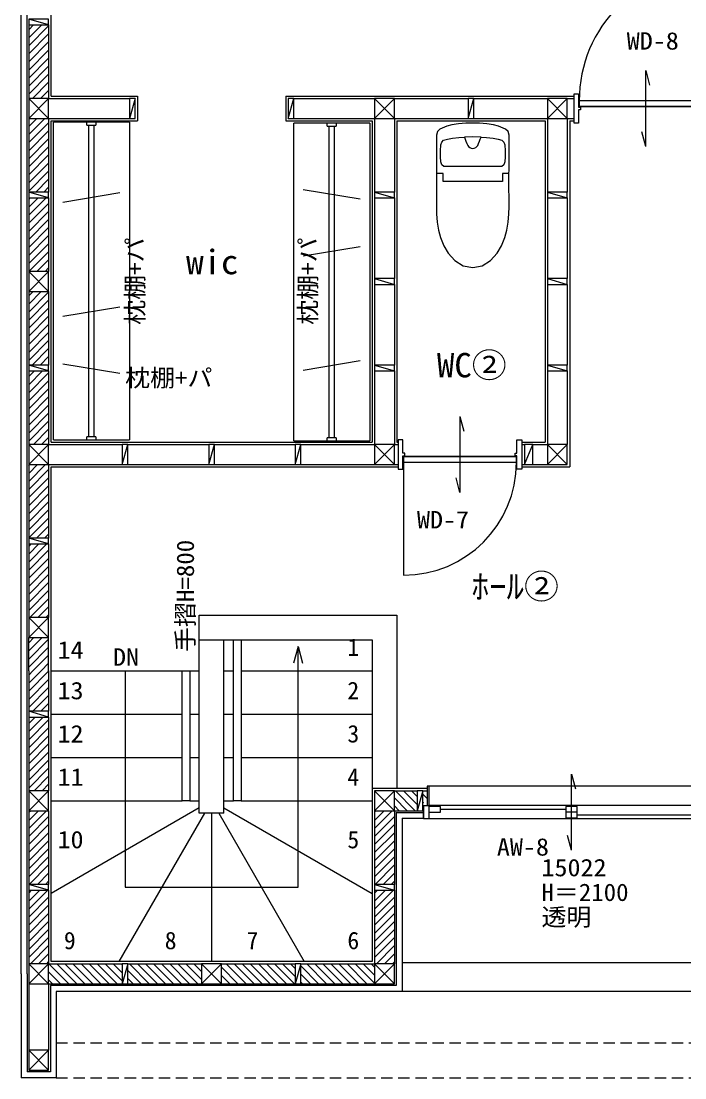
# Model space of a CAD drawing. Units: millimetres at full size, sheet at 1:50. Extents: x 238 to 8409, y -4009 to 4872.
# Drawn here: x 238 to 3732, y -4009 to 1548 of the extents above; entities that cross this region are included whole.
import ezdxf
from ezdxf.enums import TextEntityAlignment as Align

# ---------------------------------------------------------------- set-up
doc = ezdxf.new("R2010")
doc.units = ezdxf.units.MM
doc.header["$LTSCALE"] = 50
doc.linetypes.add('DASHED1', pattern=[1.8, 1.2, -0.6])
for name, color, linetype, lineweight in [('0-2_柱', 3, 'Continuous', 20), ('0-3_仕上', 3, 'Continuous', 20), ('0-4_下地', 2, 'Continuous', 5), ('0-5_建具', 3, 'Continuous', 20), ('0-6_住設', 2, 'Continuous', 5), ('0-8_造作', 4, 'Continuous', 5), ('0-9_寸法', 5, 'Continuous', 5), ('0-B_ハッチ', 1, 'Continuous', 9), ('0-F_補助線', 4, 'Continuous', 5)]:
    doc.layers.add(name, color=color, linetype=linetype, lineweight=lineweight)
doc.styles.add('ＭＳ ゴシック', font='')
doc.styles.get('ＭＳ ゴシック').set_extended_font_data('MS Gothic')

msp = doc.modelspace()

# ---------------------------------------------------------------- linework, layer by layer
at = {"layer": '0-2_柱'}
for points in [[(278.04, 1140.97), (278.04, 1035.97), (383.04, 1035.97), (383.04, 1140.97)], [(2098.04, 1140.97), (2098.04, 1035.97), (2203.04, 1035.97), (2203.04, 1140.97)], [(3008.04, 1140.97), (3008.04, 1035.97), (3113.04, 1035.97), (3113.04, 1140.97)], [(278.04, 125.97), (383.04, 125.97), (383.04, 230.97), (278.04, 230.97)], [(278.04, -679.03), (278.04, -784.03), (383.04, -784.03), (383.04, -679.03)], [(2098.04, -679.03), (2098.04, -784.03), (2203.04, -784.03), (2203.04, -679.03)], [(3008.04, -679.03), (3008.04, -784.03), (3113.04, -784.03), (3113.04, -679.03)], [(278.04, -1589.03), (278.04, -1694.03), (383.04, -1694.03), (383.04, -1589.03)], [(383.04, -2499.03), (278.04, -2499.03), (278.04, -2604.03), (383.04, -2604.03)], [(2098.04, -2499.03), (2098.04, -2604.03), (2203.04, -2604.03), (2203.04, -2499.03)], [(278.04, -3409.03), (278.04, -3514.03), (383.04, -3514.03), (383.04, -3409.03)], [(1293.04, -3514.03), (1293.04, -3409.03), (1188.04, -3409.03), (1188.04, -3514.03)], [(2098.04, -3409.03), (2098.04, -3514.03), (2203.04, -3514.03), (2203.04, -3409.03)], [(278.04, -3864.03), (278.04, -3969.03), (383.04, -3969.03), (383.04, -3864.03)]]:
    msp.add_lwpolyline(points, close=True, dxfattribs=at)
at = {"layer": '0-3_仕上'}
for p, q in [((238.04, 1088.47), (238.04, 1998.47)), ((395.54, 1153.47), (395.54, 1998.47)), ((395.54, 1153.47), (850.54, 1153.47)), ((850.54, 1153.47), (850.54, 1023.47)), ((1630.54, 1153.47), (2150.54, 1153.47)), ((1630.54, 1153.47), (1630.54, 1023.47)), ((2150.54, 1153.47), (3060.54, 1153.47)), ((3060.54, 1153.47), (3148.54, 1153.47)), ((238.04, 178.47), (238.04, 1088.47)), ((395.54, 1023.47), (850.54, 1023.47)), ((395.54, 178.47), (395.54, 1023.47)), ((1630.54, 1023.47), (2085.54, 1023.47)), ((2085.54, 1023.47), (2085.54, -666.53)), ((2215.54, 1023.47), (2995.54, 1023.47)), ((2215.54, 1023.47), (2215.54, -666.53)), ((2995.54, 1023.47), (2995.54, -666.53)), ((3125.54, 1023.47), (3148.54, 1023.47)), ((3125.54, 1023.47), (3125.54, -796.53)), ((238.04, -731.53), (238.04, 178.47)), ((395.54, -666.53), (395.54, 178.47)), ((395.54, -666.53), (2085.54, -666.53)), ((2215.54, -666.53), (2223.04, -666.53)), ((2873.04, -666.53), (2995.54, -666.53)), ((238.04, -1641.53), (238.04, -731.53)), ((395.54, -796.53), (2150.54, -796.53)), ((395.54, -1641.53), (395.54, -796.53)), ((2150.54, -796.53), (2223.04, -796.53)), ((2873.04, -796.53), (3125.54, -796.53)), ((238.04, -1869.03), (238.04, -1641.53)), ((395.54, -1869.03), (395.54, -1641.53)), ((238.04, -2551.53), (238.04, -1869.03)), ((395.54, -2551.53), (395.54, -1869.03)), ((2085.54, -2486.53), (2085.54, -3396.53)), ((2085.54, -2486.53), (2375.54, -2486.53)), ((238.04, -3461.53), (238.04, -2551.53)), ((395.54, -3396.53), (395.54, -2551.53)), ((2243.04, -2644.03), (2243.04, -3554.03)), ((2243.04, -2644.03), (2355.54, -2644.03)), ((1240.54, -3396.53), (395.54, -3396.53)), ((2085.54, -3396.53), (1240.54, -3396.53)), ((238.04, -3461.53), (238.04, -4009.03)), ((423.04, -3554.03), (423.04, -4009.03)), ((1240.54, -3554.03), (423.04, -3554.03)), ((2243.04, -3554.03), (1240.54, -3554.03)), ((423.04, -4009.03), (238.04, -4009.03))]:
    msp.add_line(p, q, dxfattribs=at)
at = {"layer": '0-3_仕上', "color": 4, "lineweight": 5}
for p, q in [((1175.54, -1576.53), (2215.54, -1576.53)), ((1175.54, -1706.53), (1175.54, -1576.53)), ((2215.54, -1576.53), (2215.54, -2486.53)), ((1175.54, -1706.53), (2085.54, -1706.53)), ((2085.54, -1706.53), (2085.54, -2486.53)), ((1305.54, -2616.53), (1175.54, -2616.53))]:
    msp.add_line(p, q, dxfattribs=at)
at = {"layer": '0-3_仕上', "color": 2, "lineweight": 5}
for p, q in [((395.54, -1869.53), (1085.54, -1869.53)), ((1125.54, -1869.53), (1175.54, -1869.53)), ((1305.54, -1869.03), (1355.54, -1869.03)), ((1395.54, -1869.03), (2085.54, -1869.03)), ((395.54, -2096.93), (1085.54, -2096.93)), ((1125.54, -2096.93), (1175.54, -2096.93)), ((1305.54, -2096.53), (1355.54, -2096.53)), ((1395.54, -2096.53), (2085.54, -2096.53)), ((395.54, -2324.23), (1085.54, -2324.23)), ((1125.54, -2324.23), (1175.54, -2324.23)), ((1305.54, -2324.03), (1355.54, -2324.03)), ((1395.54, -2324.03), (2085.54, -2324.03)), ((395.54, -2551.53), (1085.54, -2551.53)), ((1125.54, -2551.53), (1175.54, -2551.53)), ((1305.54, -2551.53), (1355.54, -2551.53)), ((1395.54, -2551.53), (2085.54, -2551.53)), ((1175.54, -2589.05), (395.54, -3039.39)), ((1305.54, -2589.05), (2085.54, -3039.39)), ((1203.01, -2616.53), (752.68, -3396.53)), ((1240.54, -2616.53), (1240.54, -3396.53)), ((1278.07, -2616.53), (1728.4, -3396.53))]:
    msp.add_line(p, q, dxfattribs=at)
msp.add_lwpolyline([(1395.54, -1706.53), (1395.54, -2551.53), (1355.54, -2551.53), (1355.54, -1706.53)], dxfattribs=at)
msp.add_lwpolyline([(1085.54, -2551.53), (1085.54, -1869.53), (1125.54, -1869.53), (1125.54, -2551.53)], close=True, dxfattribs=at)
at = {"layer": '0-4_下地'}
for p, q in [((269.04, 1088.47), (269.04, 1998.47)), ((278.04, 1528.47), (278.04, 1140.97)), ((383.04, 1528.47), (383.04, 1140.97)), ((383.04, 1140.97), (808.04, 1140.97)), ((1673.04, 1140.97), (2098.04, 1140.97)), ((2203.04, 1140.97), (2590.54, 1140.97)), ((2620.54, 1140.97), (3008.04, 1140.97)), ((3113.04, 1140.97), (3148.54, 1140.97)), ((3172.54, 1140.97), (3172.64, 1140.97)), ((269.04, 178.47), (269.04, 1088.47)), ((278.04, 1035.97), (278.04, 648.47)), ((383.04, 1035.97), (808.04, 1035.97)), ((383.04, 1035.97), (383.04, 648.47)), ((1673.04, 1035.97), (2098.04, 1035.97)), ((2098.04, 1035.97), (2098.04, 648.47)), ((2203.04, 1035.97), (2590.54, 1035.97)), ((2203.04, 1035.97), (2203.04, 648.47)), ((2620.54, 1035.97), (3008.04, 1035.97)), ((3008.04, 1035.97), (3008.04, 648.47)), ((3113.04, 1035.97), (3148.54, 1035.97)), ((3113.04, 1035.97), (3113.04, 648.47)), ((3172.54, 1035.97), (3172.64, 1035.97)), ((278.04, 618.47), (278.04, 230.97)), ((383.04, 618.47), (383.04, 230.97)), ((2098.04, 618.47), (2098.04, 193.47)), ((2203.04, 618.47), (2203.04, 193.47)), ((3008.04, 618.47), (3008.04, 193.47)), ((3113.04, 618.47), (3113.04, 193.47)), ((269.04, -731.53), (269.04, 178.47)), ((278.04, 125.97), (278.04, -261.53)), ((383.04, 125.97), (383.04, -261.53)), ((2098.04, 163.47), (2098.04, -261.53)), ((2203.04, 163.47), (2203.04, -261.53)), ((3008.04, 163.47), (3008.04, -261.53)), ((3113.04, 163.47), (3113.04, -261.53)), ((278.04, -291.53), (278.04, -679.03)), ((383.04, -291.53), (383.04, -679.03)), ((2098.04, -291.53), (2098.04, -679.03)), ((2203.04, -291.53), (2203.04, -679.03)), ((3008.04, -291.53), (3008.04, -679.03)), ((3113.04, -291.53), (3113.04, -679.03)), ((383.04, -679.03), (770.54, -679.03)), ((800.54, -679.03), (1225.54, -679.03)), ((1255.54, -679.03), (1680.54, -679.03)), ((1710.54, -679.03), (2098.04, -679.03)), ((2203.04, -679.03), (2223.04, -679.03)), ((2248.04, -679.03), (2248.14, -679.03)), ((2847.94, -679.03), (2848.04, -679.03)), ((2873.04, -679.03), (2887.04, -679.03)), ((2932.04, -679.03), (3008.04, -679.03)), ((269.04, -1641.53), (269.04, -731.53)), ((278.04, -784.03), (278.04, -1171.53)), ((383.04, -784.03), (770.54, -784.03)), ((383.04, -784.03), (383.04, -1171.53)), ((800.54, -784.03), (1225.54, -784.03)), ((1255.54, -784.03), (1680.54, -784.03)), ((1710.54, -784.03), (2098.04, -784.03)), ((2203.04, -784.03), (2223.04, -784.03)), ((2248.04, -784.03), (2248.14, -784.03)), ((2847.94, -784.03), (2848.04, -784.03)), ((2873.04, -784.03), (2887.04, -784.03)), ((2932.04, -784.03), (3008.04, -784.03)), ((278.04, -1201.53), (278.04, -1589.03)), ((383.04, -1201.53), (383.04, -1589.03)), ((269.04, -1869.03), (269.04, -1641.53)), ((278.04, -1869.03), (278.04, -1694.03)), ((383.04, -1869.03), (383.04, -1694.03)), ((1175.54, -1869.03), (1175.54, -1706.53)), ((1305.54, -1869.03), (1305.54, -1706.53)), ((269.04, -2551.53), (269.04, -1869.03)), ((278.04, -1869.03), (278.04, -2081.53)), ((383.04, -1869.03), (383.04, -2081.53)), ((1175.54, -2616.53), (1175.54, -1869.03)), ((1305.54, -2616.53), (1305.54, -1869.03)), ((278.04, -2111.53), (278.04, -2499.03)), ((383.04, -2111.53), (383.04, -2499.03)), ((2203.04, -2499.03), (2323.04, -2499.03)), ((2353.04, -2499.03), (2375.54, -2499.03)), ((269.04, -3461.53), (269.04, -2551.53)), ((278.04, -2604.03), (278.04, -2991.53)), ((383.04, -2604.03), (383.04, -2991.53)), ((2098.04, -2604.03), (2098.04, -2991.53)), ((2203.04, -2604.03), (2203.04, -2991.53)), ((2203.04, -2604.03), (2323.04, -2604.03)), ((2353.04, -2604.03), (2355.54, -2604.03)), ((2212.04, -2613.03), (2212.04, -3523.03)), ((2212.04, -2613.03), (2355.54, -2613.03)), ((278.04, -3021.53), (278.04, -3409.03)), ((383.04, -3021.53), (383.04, -3409.03)), ((2098.04, -3021.53), (2098.04, -3409.03)), ((2203.04, -3021.53), (2203.04, -3409.03)), ((383.04, -3409.03), (770.54, -3409.03)), ((800.54, -3409.03), (1188.04, -3409.03)), ((1293.04, -3409.03), (1680.54, -3409.03)), ((1710.54, -3409.03), (2098.04, -3409.03)), ((269.04, -3461.53), (269.04, -3978.03)), ((278.04, -3514.03), (278.04, -3864.03)), ((383.04, -3514.03), (383.04, -3864.03)), ((383.04, -3514.03), (770.54, -3514.03)), ((392.04, -3523.03), (392.04, -3978.03)), ((1240.54, -3523.03), (392.04, -3523.03)), ((800.54, -3514.03), (1188.04, -3514.03)), ((2212.04, -3523.03), (1240.54, -3523.03)), ((1293.04, -3514.03), (1680.54, -3514.03)), ((1710.54, -3514.03), (2098.04, -3514.03)), ((392.04, -3978.03), (269.04, -3978.03))]:
    msp.add_line(p, q, dxfattribs=at)
at = {"layer": '0-4_下地', "linetype": 'DASHED1'}
for p, q in [((423.04, -3824.03), (7518.04, -3824.03)), ((423.04, -4009.03), (7518.04, -4009.03))]:
    msp.add_line(p, q, dxfattribs=at)
at = {"layer": '0-4_下地', "color": 3, "lineweight": 20}
for points in [[(278.04, 1528.47), (383.04, 1528.47), (383.04, 1558.47), (278.04, 1558.47)], [(838.04, 1035.97), (838.04, 1140.97), (808.04, 1140.97), (808.04, 1035.97)], [(1643.04, 1140.97), (1643.04, 1035.97), (1673.04, 1035.97), (1673.04, 1140.97)], [(2590.54, 1140.97), (2590.54, 1035.97), (2620.54, 1035.97), (2620.54, 1140.97)], [(278.04, 618.47), (383.04, 618.47), (383.04, 648.47), (278.04, 648.47)], [(2203.04, 648.47), (2098.04, 648.47), (2098.04, 618.47), (2203.04, 618.47)], [(3113.04, 648.47), (3008.04, 648.47), (3008.04, 618.47), (3113.04, 618.47)], [(2203.04, 193.47), (2098.04, 193.47), (2098.04, 163.47), (2203.04, 163.47)], [(3113.04, 193.47), (3008.04, 193.47), (3008.04, 163.47), (3113.04, 163.47)], [(278.04, -291.53), (383.04, -291.53), (383.04, -261.53), (278.04, -261.53)], [(2203.04, -261.53), (2098.04, -261.53), (2098.04, -291.53), (2203.04, -291.53)], [(3113.04, -261.53), (3008.04, -261.53), (3008.04, -291.53), (3113.04, -291.53)], [(770.54, -679.03), (770.54, -784.03), (800.54, -784.03), (800.54, -679.03)], [(1225.54, -679.03), (1225.54, -784.03), (1255.54, -784.03), (1255.54, -679.03)], [(1680.54, -679.03), (1680.54, -784.03), (1710.54, -784.03), (1710.54, -679.03)], [(2887.04, -679.03), (2887.04, -784.03), (2932.04, -784.03), (2932.04, -679.03)], [(278.04, -1201.53), (383.04, -1201.53), (383.04, -1171.53), (278.04, -1171.53)], [(278.04, -2111.53), (383.04, -2111.53), (383.04, -2081.53), (278.04, -2081.53)], [(2353.04, -2604.03), (2353.04, -2499.03), (2323.04, -2499.03), (2323.04, -2604.03)], [(278.04, -3021.53), (383.04, -3021.53), (383.04, -2991.53), (278.04, -2991.53)], [(2203.04, -2991.53), (2098.04, -2991.53), (2098.04, -3021.53), (2203.04, -3021.53)], [(800.54, -3514.03), (800.54, -3409.03), (770.54, -3409.03), (770.54, -3514.03)], [(1710.54, -3514.03), (1710.54, -3409.03), (1680.54, -3409.03), (1680.54, -3514.03)]]:
    msp.add_lwpolyline(points, close=True, dxfattribs=at)
at = {"layer": '0-5_建具'}
for p, q in [((3148.54, 1165.47), (3172.54, 1165.47)), ((3148.54, 1011.47), (3148.54, 1165.47)), ((3172.54, 1165.47), (3172.54, 1095.97)), ((3182.54, 1080.97), (3172.54, 1080.97)), ((3172.54, 1080.97), (3172.54, 1011.47)), ((3172.54, 1011.47), (3148.54, 1011.47)), ((2248.04, -654.53), (2223.04, -654.53)), ((2248.04, -724.03), (2248.04, -654.53)), ((2848.04, -654.53), (2873.04, -654.53)), ((2848.04, -724.03), (2848.04, -654.53)), ((2873.04, -654.53), (2873.04, -808.53)), ((2248.04, -808.53), (2248.04, -739.03)), ((2248.04, -739.03), (2258.04, -739.03)), ((2838.04, -724.03), (2848.04, -724.03)), ((2848.04, -808.53), (2848.04, -739.03)), ((2873.04, -808.53), (2848.04, -808.53)), ((2385.54, -2474.53), (2375.54, -2474.53)), ((2375.54, -2474.53), (2375.54, -2577.03)), ((2385.54, -2647.03), (2385.54, -2474.53)), ((2385.54, -2577.03), (2385.54, -2486.53)), ((2355.54, -2577.03), (2385.54, -2577.03)), ((2355.54, -2644.03), (2355.54, -2577.03)), ((2355.54, -2577.03), (2385.54, -2577.03)), ((2355.54, -2577.03), (2355.54, -2647.03)), ((2445.54, -2582.03), (2385.54, -2582.03)), ((2445.54, -2612.03), (2445.54, -2582.03)), ((3105.54, -2597.03), (2445.54, -2597.03)), ((3105.54, -2582.03), (3105.54, -2642.03)), ((3165.54, -2582.03), (3105.54, -2582.03)), ((3165.54, -2642.03), (3165.54, -2582.03)), ((2385.54, -2647.03), (2355.54, -2647.03)), ((2385.54, -2612.03), (2445.54, -2612.03)), ((3165.54, -2612.03), (3105.54, -2612.03)), ((3105.54, -2642.03), (3165.54, -2642.03)), ((3825.54, -2627.03), (3165.54, -2627.03))]:
    msp.add_line(p, q, dxfattribs=at)
at = {"layer": '0-5_建具', "color": 2, "lineweight": 5}
for p, q in [((3875.54, 1098.97), (3175.54, 1098.97)), ((2251.04, -742.03), (2845.04, -742.03)), ((3895.54, -2474.53), (2375.54, -2474.53)), ((3885.54, -2577.03), (2385.54, -2577.03)), ((2355.54, -2644.03), (2355.54, -2635.03)), ((3885.54, -2647.03), (2385.54, -2647.03))]:
    msp.add_line(p, q, dxfattribs=at)
at = {"layer": '0-5_建具', "color": 5, "lineweight": 13}
for p, q in [((3525.54, 888.47), (3504.83, 965.75)), ((2548.04, -531.53), (2568.74, -608.8)), ((2251.04, -772.03), (2251.04, -1366.03)), ((3135.54, -2812.03), (3135.54, -2412.03)), ((3135.54, -2412.03), (3156.24, -2489.3)), ((3135.54, -2812.03), (3114.83, -2734.75))]:
    msp.add_line(p, q, dxfattribs=at)
for points in [[(3525.54, 888.47), (3525.54, 1288.47), (3546.24, 1211.2)], [(2548.04, -531.53), (2548.04, -931.53), (2527.33, -854.25)]]:
    msp.add_lwpolyline(points, dxfattribs=at)
at = {"layer": '0-5_建具'}
for points in [[(3875.54, 1098.97), (3875.54, 1128.97), (3175.54, 1128.97), (3175.54, 1098.97)], [(2251.04, -742.03), (2251.04, -772.03), (2845.04, -772.03), (2845.04, -742.03)]]:
    msp.add_lwpolyline(points, close=True, dxfattribs=at)
for points in [[(3172.54, 1095.97), (3182.54, 1095.97), (3182.54, 1080.97)], [(2223.04, -654.53), (2223.04, -808.53), (2248.04, -808.53)], [(2258.04, -739.03), (2258.04, -724.03), (2248.04, -724.03)], [(2848.04, -739.03), (2838.04, -739.03), (2838.04, -724.03)]]:
    msp.add_lwpolyline(points, dxfattribs=at)
at = {"layer": '0-5_建具', "color": 5, "lineweight": 13}
for centre, radius, start, end in [((3875.54, 1128.97), 700, 90, 180), ((2251.04, -772.03), 594, 270, 0)]:
    msp.add_arc(centre, radius, start, end, dxfattribs=at)
at = {"layer": '0-6_住設'}
for p, q in [((808.04, 1015.97), (408.04, 1015.97)), ((408.04, -654.03), (408.04, 1015.97)), ((584.03, 1000.97), (632.04, 1000.97)), ((584.04, 1000.97), (584.04, 1015.97)), ((595.04, -639.03), (595.04, 1000.97)), ((621.04, 1000.97), (621.04, -639.03)), ((632.04, 1015.97), (632.04, 1000.97)), ((808.04, 1015.97), (808.04, -654.03)), ((2073.04, 1010.97), (1673.04, 1010.97)), ((1673.04, -659.03), (1673.04, 1010.97)), ((1849.04, 995.97), (1849.04, 1010.97)), ((1897.04, 1010.97), (1897.04, 995.97)), ((2073.04, 1010.97), (2073.04, -659.03)), ((1849.04, 995.97), (1897.05, 995.97)), ((1860.04, -644.03), (1860.04, 995.97)), ((1886.04, 995.97), (1886.04, -644.03)), ((458.04, 595.97), (758.04, 645.97)), ((2023.04, 610.97), (1723.04, 660.97)), ((2023.04, 360.97), (1723.04, 310.97)), ((458.04, -4.03), (758.04, 45.97)), ((458.04, -254.03), (758.04, -304.03)), ((2023.04, -239.03), (1723.04, -289.03)), ((408.04, -654.03), (808.04, -654.03)), ((632.04, -639.03), (584.03, -639.03)), ((584.04, -654.03), (584.04, -639.03)), ((632.04, -639.03), (632.04, -654.03)), ((1673.04, -659.03), (2073.04, -659.03)), ((1897.05, -644.03), (1849.04, -644.03)), ((1849.04, -659.03), (1849.04, -644.03)), ((1897.04, -644.03), (1897.04, -659.03))]:
    msp.add_line(p, q, dxfattribs=at)
at = {"layer": '0-6_住設', "color": 5, "lineweight": 13}
msp.add_line((1695.54, -1741.53), (1718.83, -1828.46), dxfattribs=at)
at = {"layer": '0-6_住設'}
for points in [[(2615.09, 251.97), (2664.74, 261.55), (2708.69, 288.79), (2743.87, 328.18), (2766.29, 366.19), (2784.4, 409.73), (2794.59, 448.77), (2801.4, 490.95), (2805.09, 533.59), (2806.48, 570.89), (2806.59, 617.34), (2805.57, 669.7), (2805.01, 703.71), (2806.59, 806.54), (2806.59, 948.33), (2801.07, 966.58), (2788.38, 978.94), (2750.91, 995.63), (2724.98, 1002.75), (2689.35, 1007.47), (2651.34, 1010.22), (2615.09, 1010.97), (2578.84, 1010.22), (2540.84, 1007.47), (2505.21, 1002.75), (2479.28, 995.63), (2441.8, 978.94), (2429.12, 966.58), (2423.59, 948.33), (2423.59, 806.54), (2425.17, 703.71), (2424.61, 669.7), (2423.59, 617.34), (2423.71, 570.89), (2425.1, 533.59), (2428.79, 490.95), (2435.59, 448.77), (2445.79, 409.73), (2463.9, 366.19), (2486.32, 328.18)], [(2658.86, 936.79), (2687.55, 935.03), (2722.36, 931.8), (2748.27, 926.97), (2768.44, 921.43), (2778.14, 911.22), (2783.38, 897.66), (2785.16, 865.81), (2785.49, 834.4), (2783.5, 807.71), (2778.28, 791.61), (2767.96, 783.69), (2615.09, 782.41), (2462.22, 783.69), (2451.91, 791.61), (2446.69, 807.71), (2444.7, 834.4), (2445.03, 865.81), (2446.8, 897.66), (2452.05, 911.22), (2461.75, 921.43), (2481.92, 926.97), (2507.83, 931.8), (2542.64, 935.03), (2571.32, 936.79)], [(2805.68, 746.85), (2771.41, 746.83), (2771.41, 703.67), (2458.78, 703.67), (2458.78, 746.83), (2424.51, 746.85)], [(2486.32, 328.18), (2521.5, 288.79), (2565.44, 261.55), (2615.09, 251.97)]]:
    msp.add_lwpolyline(points, dxfattribs=at)
msp.add_lwpolyline([(2615.09, 878.69), (2622.84, 879.82), (2630.91, 883.02), (2637.37, 888.01), (2641.43, 894.24), (2646.38, 904.96), (2650.84, 915.59), (2655.11, 926.31), (2658.95, 936.61), (2658.61, 937.34), (2657.1, 937.89), (2615.09, 938.88), (2573.09, 937.89), (2571.58, 937.34), (2571.24, 936.61), (2575.07, 926.31), (2579.35, 915.59), (2583.81, 904.96), (2588.76, 894.24), (2592.82, 888.01), (2599.28, 883.02), (2607.35, 879.82)], close=True, dxfattribs=at)
at = {"layer": '0-6_住設', "color": 5, "lineweight": 13}
msp.add_lwpolyline([(785.54, -1869.53), (785.54, -3006.53), (1695.54, -3006.53), (1695.54, -1741.53), (1672.25, -1828.46)], dxfattribs=at)
at = {"layer": '0-8_造作'}
for p, q in [((303.85, 1528.47), (278.04, 1502.66)), ((346.27, 1528.47), (278.04, 1460.24)), ((278.04, 1417.81), (383.04, 1522.81)), ((383.04, 1528.47), (383.04, 1140.97)), ((278.04, 1375.38), (383.04, 1480.38)), ((278.04, 1332.96), (383.04, 1437.96)), ((278.04, 1290.53), (383.04, 1395.53)), ((278.04, 1248.11), (383.04, 1353.11)), ((278.04, 1205.68), (383.04, 1310.68)), ((278.04, 1163.25), (383.04, 1268.25)), ((298.19, 1140.97), (383.04, 1225.83)), ((340.61, 1140.97), (383.04, 1183.4)), ((278.04, 993.55), (320.47, 1035.97)), ((278.04, 951.12), (362.89, 1035.97)), ((278.04, 908.69), (383.04, 1013.69)), ((383.04, 1035.97), (383.04, 648.47)), ((278.04, 866.27), (383.04, 971.27)), ((278.04, 823.84), (383.04, 928.84)), ((278.04, 781.42), (383.04, 886.42)), ((278.04, 738.99), (383.04, 843.99)), ((278.04, 696.56), (383.04, 801.56)), ((278.04, 654.14), (383.04, 759.14)), ((383.04, 716.71), (314.8, 648.47)), ((383.04, 674.28), (357.23, 648.47)), ((284.8, 618.47), (278.04, 611.71)), ((327.23, 618.47), (278.04, 569.28)), ((278.04, 526.86), (369.66, 618.47)), ((383.04, 618.47), (383.04, 230.97)), ((278.04, 484.43), (383.04, 589.43)), ((278.04, 442), (383.04, 547)), ((278.04, 399.58), (383.04, 504.58)), ((278.04, 357.15), (383.04, 462.15)), ((278.04, 314.72), (383.04, 419.72)), ((278.04, 272.3), (383.04, 377.3)), ((279.14, 230.97), (383.04, 334.87)), ((321.57, 230.97), (383.04, 292.45)), ((363.99, 230.97), (383.04, 250.02)), ((278.04, 102.59), (301.42, 125.97)), ((278.04, 60.17), (343.85, 125.97)), ((278.04, 17.74), (383.04, 122.74)), ((383.04, 125.97), (383.04, -261.53)), ((278.04, -24.69), (383.04, 80.31)), ((278.04, -67.11), (383.04, 37.89)), ((278.04, -109.54), (383.04, -4.54)), ((278.04, -151.97), (383.04, -46.97)), ((278.04, -194.39), (383.04, -89.39)), ((278.04, -236.82), (383.04, -131.82)), ((295.76, -261.53), (383.04, -174.24)), ((383.04, -216.67), (338.18, -261.53)), ((383.04, -259.1), (380.61, -261.53)), ((308.18, -291.53), (278.04, -321.67)), ((350.61, -291.53), (278.04, -364.1)), ((278.04, -406.52), (383.04, -301.52)), ((383.04, -291.53), (383.04, -679.03)), ((278.04, -448.95), (383.04, -343.95)), ((278.04, -491.38), (383.04, -386.38)), ((278.04, -533.8), (383.04, -428.8)), ((278.04, -576.23), (383.04, -471.23)), ((278.04, -618.66), (383.04, -513.66)), ((278.04, -661.08), (383.04, -556.08)), ((302.52, -679.03), (383.04, -598.51)), ((344.95, -679.03), (383.04, -640.94)), ((278.04, -788.36), (282.37, -784.03)), ((278.04, -830.79), (324.8, -784.03)), ((278.04, -873.21), (367.23, -784.03)), ((278.04, -915.64), (383.04, -810.64)), ((383.04, -784.03), (383.04, -1171.53)), ((278.04, -958.07), (383.04, -853.07)), ((278.04, -1000.49), (383.04, -895.49)), ((278.04, -1042.92), (383.04, -937.92)), ((278.04, -1085.35), (383.04, -980.35)), ((278.04, -1127.77), (383.04, -1022.77)), ((278.04, -1170.2), (383.04, -1065.2)), ((383.04, -1107.63), (319.14, -1171.53)), ((383.04, -1150.05), (361.56, -1171.53)), ((289.14, -1201.53), (278.04, -1212.63)), ((331.56, -1201.53), (278.04, -1255.05)), ((278.04, -1297.48), (373.99, -1201.53)), ((383.04, -1201.53), (383.04, -1589.03)), ((278.04, -1339.9), (383.04, -1234.9)), ((278.04, -1382.33), (383.04, -1277.33)), ((278.04, -1424.76), (383.04, -1319.76)), ((278.04, -1467.18), (383.04, -1362.18)), ((278.04, -1509.61), (383.04, -1404.61)), ((278.04, -1552.04), (383.04, -1447.04)), ((283.48, -1589.03), (383.04, -1489.46)), ((325.9, -1589.03), (383.04, -1531.89)), ((368.33, -1589.03), (383.04, -1574.32)), ((278.04, -1721.74), (305.75, -1694.03)), ((278.04, -1764.17), (348.18, -1694.03)), ((278.04, -1806.6), (383.04, -1701.6)), ((383.04, -1869.03), (383.04, -1694.03)), ((278.04, -1849.02), (383.04, -1744.02)), ((300.46, -1869.03), (383.04, -1786.45)), ((342.89, -1869.03), (383.04, -1828.87)), ((278.04, -1891.45), (300.46, -1869.03)), ((278.04, -1933.87), (342.89, -1869.03)), ((278.04, -1976.3), (383.04, -1871.3)), ((383.04, -1869.03), (383.04, -2081.53)), ((278.04, -2018.73), (383.04, -1913.73)), ((278.04, -2061.15), (383.04, -1956.15)), ((300.09, -2081.53), (383.04, -1998.58)), ((383.04, -2041.01), (342.52, -2081.53)), ((312.52, -2111.53), (278.04, -2146.01)), ((278.04, -2188.43), (354.95, -2111.53)), ((278.04, -2230.86), (383.04, -2125.86)), ((383.04, -2111.53), (383.04, -2499.03)), ((278.04, -2273.29), (383.04, -2168.29)), ((278.04, -2315.71), (383.04, -2210.71)), ((278.04, -2358.14), (383.04, -2253.14)), ((278.04, -2400.56), (383.04, -2295.56)), ((278.04, -2442.99), (383.04, -2337.99)), ((278.04, -2485.42), (383.04, -2380.42)), ((306.86, -2499.03), (383.04, -2422.84)), ((349.28, -2499.03), (383.04, -2465.27)), ((2203.04, -2499.03), (2323.04, -2499.03)), ((2312.98, -2604.03), (2207.98, -2499.03)), ((2250.4, -2499.03), (2323.04, -2571.66)), ((2292.83, -2499.03), (2323.04, -2529.24)), ((2353.04, -2499.03), (2375.54, -2499.03)), ((2270.55, -2604.03), (2203.04, -2536.52)), ((2375.54, -2539.31), (2353.04, -2516.81)), ((278.04, -2612.7), (286.71, -2604.03)), ((278.04, -2655.12), (329.14, -2604.03)), ((278.04, -2697.55), (371.56, -2604.03)), ((383.04, -2604.03), (383.04, -2991.53)), ((2098.04, -2604.03), (2098.04, -2991.53)), ((2191.56, -2604.03), (2098.04, -2697.55)), ((2149.14, -2604.03), (2098.04, -2655.12)), ((2106.71, -2604.03), (2098.04, -2612.7)), ((2228.12, -2604.03), (2203.04, -2578.94)), ((2353.04, -2559.24), (2355.54, -2561.74)), ((2353.04, -2601.66), (2355.4, -2604.03)), ((278.04, -2739.98), (383.04, -2634.98)), ((2203.04, -2634.98), (2098.04, -2739.98)), ((278.04, -2782.4), (383.04, -2677.4)), ((278.04, -2824.83), (383.04, -2719.83)), ((2203.04, -2677.4), (2098.04, -2782.4)), ((2203.04, -2719.83), (2098.04, -2824.83)), ((278.04, -2867.26), (383.04, -2762.26)), ((2203.04, -2762.26), (2098.04, -2867.26)), ((278.04, -2909.68), (383.04, -2804.68)), ((2203.04, -2804.68), (2098.04, -2909.68)), ((278.04, -2952.11), (383.04, -2847.11)), ((2203.04, -2847.11), (2098.04, -2952.11)), ((281.05, -2991.53), (383.04, -2889.53)), ((383.04, -2931.96), (323.47, -2991.53)), ((2203.04, -2889.54), (2101.05, -2991.53)), ((2203.04, -2931.96), (2143.47, -2991.53)), ((383.04, -2974.39), (365.9, -2991.53)), ((2203.04, -2974.39), (2185.9, -2991.53)), ((293.47, -3021.53), (278.04, -3036.96)), ((335.9, -3021.53), (278.04, -3079.39)), ((278.04, -3121.81), (378.33, -3021.53)), ((383.04, -3021.53), (383.04, -3409.03)), ((2098.04, -3021.53), (2098.04, -3409.03)), ((2198.33, -3021.53), (2098.04, -3121.81)), ((2155.9, -3021.53), (2098.04, -3079.39)), ((2113.47, -3021.53), (2098.04, -3036.96)), ((278.04, -3164.24), (383.04, -3059.24)), ((278.04, -3206.67), (383.04, -3101.67)), ((2203.04, -3059.24), (2098.04, -3164.24)), ((2203.04, -3101.67), (2098.04, -3206.67)), ((278.04, -3249.09), (383.04, -3144.09)), ((2203.04, -3144.09), (2098.04, -3249.09)), ((278.04, -3291.52), (383.04, -3186.52)), ((2203.04, -3186.52), (2098.04, -3291.52)), ((278.04, -3333.95), (383.04, -3228.95)), ((278.04, -3376.37), (383.04, -3271.37)), ((2203.04, -3228.95), (2098.04, -3333.95)), ((2203.04, -3271.37), (2098.04, -3376.37)), ((287.81, -3409.03), (383.04, -3313.8)), ((2203.04, -3313.8), (2107.81, -3409.03)), ((330.24, -3409.03), (383.04, -3356.22)), ((2203.04, -3356.23), (2150.24, -3409.03)), ((372.66, -3409.03), (383.04, -3398.65)), ((383.04, -3409.03), (770.54, -3409.03)), ((488.64, -3514.03), (383.64, -3409.03)), ((531.07, -3514.03), (426.07, -3409.03)), ((573.49, -3514.03), (468.49, -3409.03)), ((615.92, -3514.03), (510.92, -3409.03)), ((658.35, -3514.03), (553.35, -3409.03)), ((700.77, -3514.03), (595.77, -3409.03)), ((743.2, -3514.03), (638.2, -3409.03)), ((770.54, -3498.94), (680.63, -3409.03)), ((723.05, -3409.03), (770.54, -3456.51)), ((765.48, -3409.03), (770.54, -3414.09)), ((800.54, -3409.03), (1188.04, -3409.03)), ((800.54, -3444.09), (870.48, -3514.03)), ((912.9, -3514.03), (807.9, -3409.03)), ((955.33, -3514.03), (850.33, -3409.03)), ((997.76, -3514.03), (892.76, -3409.03)), ((1040.18, -3514.03), (935.18, -3409.03)), ((1082.61, -3514.03), (977.61, -3409.03)), ((1125.04, -3514.03), (1020.04, -3409.03)), ((1167.46, -3514.03), (1062.46, -3409.03)), ((1188.04, -3492.18), (1104.89, -3409.03)), ((1188.04, -3449.75), (1147.32, -3409.03)), ((1293.04, -3409.03), (1680.54, -3409.03)), ((1379.6, -3514.03), (1293.04, -3427.47)), ((1422.02, -3514.03), (1317.02, -3409.03)), ((1464.45, -3514.03), (1359.45, -3409.03)), ((1506.87, -3514.03), (1401.87, -3409.03)), ((1549.3, -3514.03), (1444.3, -3409.03)), ((1591.73, -3514.03), (1486.73, -3409.03)), ((1634.15, -3514.03), (1529.15, -3409.03)), ((1676.58, -3514.03), (1571.58, -3409.03)), ((1614.01, -3409.03), (1680.54, -3475.56)), ((1656.43, -3409.03), (1680.54, -3433.13)), ((1710.54, -3409.03), (2098.04, -3409.03)), ((1803.86, -3514.03), (1710.54, -3420.71)), ((1846.29, -3514.03), (1741.29, -3409.03)), ((1888.71, -3514.03), (1783.71, -3409.03)), ((1931.14, -3514.03), (1826.14, -3409.03)), ((1973.56, -3514.03), (1868.56, -3409.03)), ((2015.99, -3514.03), (1910.99, -3409.03)), ((2058.42, -3514.03), (1953.42, -3409.03)), ((2098.04, -3511.22), (1995.84, -3409.03)), ((2038.27, -3409.03), (2098.04, -3468.8)), ((2080.7, -3409.03), (2098.04, -3426.37)), ((2203.04, -3398.65), (2192.66, -3409.03)), ((446.21, -3514.03), (383.04, -3450.85)), ((403.79, -3514.03), (383.04, -3493.28)), ((800.54, -3486.51), (828.05, -3514.03)), ((1337.17, -3514.03), (1293.04, -3469.9)), ((1710.54, -3463.13), (1761.43, -3514.03)), ((1294.74, -3514.03), (1293.04, -3512.32)), ((1710.54, -3505.56), (1719.01, -3514.03))]:
    msp.add_line(p, q, dxfattribs=at)
at = {"layer": '0-9_寸法', "color": 2}
for p, q in [((7518.04, -3404.03), (2243.04, -3404.03)), ((7518.04, -3554.03), (2243.04, -3554.03))]:
    msp.add_line(p, q, dxfattribs=at)
at = {"layer": '0-B_ハッチ'}
for p, q in [((383.04, 1528.47), (278.04, 1558.47)), ((838.04, 1140.97), (808.04, 1035.97)), ((1643.04, 1035.97), (1673.04, 1140.97)), ((2590.54, 1035.97), (2620.54, 1140.97)), ((383.04, 618.47), (278.04, 648.47)), ((2098.04, 648.47), (2203.04, 618.47)), ((3008.04, 648.47), (3113.04, 618.47)), ((2098.04, 193.47), (2203.04, 163.47)), ((3008.04, 193.47), (3113.04, 163.47)), ((383.04, -291.53), (278.04, -261.53)), ((2098.04, -261.53), (2203.04, -291.53)), ((3008.04, -261.53), (3113.04, -291.53)), ((770.54, -784.03), (800.54, -679.03)), ((1225.54, -784.03), (1255.54, -679.03)), ((1680.54, -784.03), (1710.54, -679.03)), ((2887.04, -784.03), (2932.04, -679.03)), ((383.04, -1201.53), (278.04, -1171.53)), ((383.04, -2111.53), (278.04, -2081.53)), ((2353.04, -2499.03), (2323.04, -2604.03)), ((383.04, -3021.53), (278.04, -2991.53)), ((2098.04, -2991.53), (2203.04, -3021.53)), ((800.54, -3409.03), (770.54, -3514.03)), ((1710.54, -3409.03), (1680.54, -3514.03))]:
    msp.add_line(p, q, dxfattribs=at)
at = {"layer": '0-F_補助線'}
for p, q in [((278.04, 1140.97), (383.04, 1035.97)), ((383.04, 1140.97), (278.04, 1035.97)), ((2098.04, 1140.97), (2203.04, 1035.97)), ((2203.04, 1140.97), (2098.04, 1035.97)), ((3008.04, 1140.97), (3113.04, 1035.97)), ((3113.04, 1140.97), (3008.04, 1035.97)), ((278.04, 125.97), (383.04, 230.97)), ((278.04, 230.97), (383.04, 125.97)), ((278.04, -679.03), (383.04, -784.03)), ((383.04, -679.03), (278.04, -784.03)), ((2098.04, -679.03), (2203.04, -784.03)), ((2203.04, -679.03), (2098.04, -784.03)), ((3008.04, -679.03), (3113.04, -784.03)), ((3113.04, -679.03), (3008.04, -784.03)), ((278.04, -1589.03), (383.04, -1694.03)), ((383.04, -1589.03), (278.04, -1694.03)), ((383.04, -2499.03), (278.04, -2604.03)), ((383.04, -2604.03), (278.04, -2499.03)), ((2098.04, -2499.03), (2203.04, -2604.03)), ((2203.04, -2499.03), (2098.04, -2604.03)), ((278.04, -3409.03), (383.04, -3514.03)), ((383.04, -3409.03), (278.04, -3514.03)), ((1293.04, -3514.03), (1188.04, -3409.03)), ((1188.04, -3514.03), (1293.04, -3409.03)), ((2098.04, -3409.03), (2203.04, -3514.03)), ((2203.04, -3409.03), (2098.04, -3514.03)), ((278.04, -3864.03), (383.04, -3969.03)), ((383.04, -3864.03), (278.04, -3969.03))]:
    msp.add_line(p, q, dxfattribs=at)

# ---------------------------------------------------------------- texts
at = {"layer": '0-9_寸法', "style": 'ＭＳ ゴシック'}
for s, height, width, p in [('WD-8', 91.64, 1.1, (3425.68, 1370.43)), ('wic', 128.3, 1.05, (1106.79, 178.47)), ('WC②', 128.3, 1.05, (2426.79, -364.03)), ('枕棚+パ', 91.64, 1.05, (785.54, -401.53)), ('WD-7', 91.64, 1.1, (2321.58, -1147.45)), ('ﾎｰﾙ②', 128.3, 1.05, (2609.29, -1527.78)), ('14', 91.64, 1.1, (429.54, -1832.13)), ('DN', 91.64, 1.1, (721.79, -1869.53)), ('13', 91.64, 1.1, (429.54, -2045.78)), ('12', 91.64, 1.1, (429.54, -2273.08)), ('11', 91.64, 1.1, (429.54, -2500.38)), ('10', 91.64, 1.1, (429.54, -2829.38)), ('AW-8', 91.64, 1.1, (2742.18, -2867.81)), ('15022', 91.64, 1.1, (2976.79, -2976.53)), ('H＝2100', 91.64, 1.05, (2976.79, -3106.53)), ('透明', 91.64, 1.05, (2976.79, -3236.53))]:
    msp.add_text(s, height=height, dxfattribs=dict(at, width=width)).set_placement(p, align=Align.BOTTOM_LEFT)
at = {"layer": '0-9_寸法', "style": 'ＭＳ ゴシック', "width": 1.05}
for s, p in [('枕棚+パ', (910.54, -49.03)), ('枕棚+パ', (1820.54, -49.03)), ('手摺H=800', (1175.54, -1769.53))]:
    msp.add_text(s, height=91.64, rotation=90, dxfattribs=at).set_placement(p, align=Align.BOTTOM_LEFT)
at = {"layer": '0-9_寸法', "style": 'ＭＳ ゴシック'}
for s, p in [('1', (1955.29, -1817.78)), ('2', (1955.29, -2045.28)), ('3', (1955.29, -2272.78)), ('4', (1955.29, -2500.28)), ('5', (1955.29, -2829.38)), ('9', (463.29, -3360.03)), ('8', (993.94, -3360.03)), ('7', (1424.64, -3360.03)), ('6', (1955.29, -3360.03))]:
    msp.add_text(s, height=91.64, dxfattribs=at).set_placement(p, align=Align.BOTTOM_LEFT)

doc.saveas('drawing.dxf')
